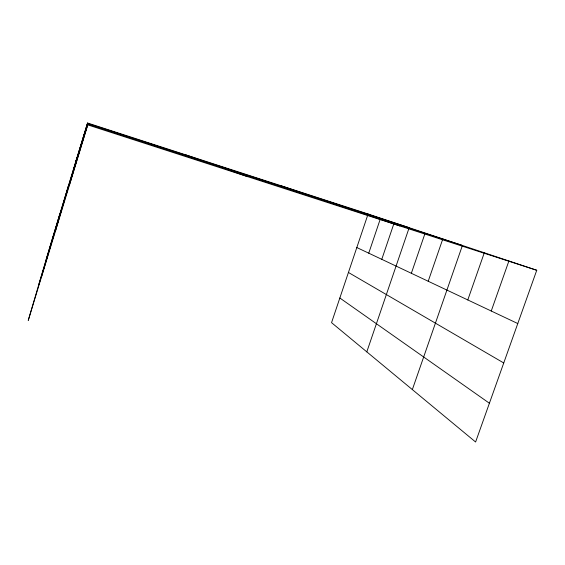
<?xml version="1.0" encoding="UTF-8"?>
<svg xmlns="http://www.w3.org/2000/svg" width="565" height="565" viewBox="0 0 565 565"><rect width="100%" height="100%" fill="white"/><g stroke="black" fill="none" stroke-linecap="round" stroke-linejoin="round"><path stroke-width="0.85" d="M69.276 185.638L76.459 159.379M55.61 230.534L68.245 186.379M41.662 276.356L59.826 214.036M87.533 123.001L51.705 240.732L28.25 320.412L87.773 124.886L87.533 123.001L368.105 213.987L536.75 270.268L475.603 442L331.549 322.657L368.105 213.987M75.392 163.299L87.568 123.283M46.153 259.596L87.589 123.445L409.173 227.688M73.358 170.736L87.639 123.813M38.801 284.555L87.667 124.032L462.417 245.457L412.344 389.596M70.505 181.146L87.73 124.561M368.747 253.177L380.294 218.98M381.778 259.328L393.932 223.528M366.805 351.868L408.891 228.528M411.348 273.291L424.873 233.846M428.206 281.25L442.812 238.917M467.792 299.944L484.304 252.767M491.246 311.018L508.903 260.974M87.773 124.886L536.75 270.268M279.894 185.377L399.956 225.972M184.607 154.485L247.767 176.69M356.819 247.541L517.78 323.547M348.436 272.464L503.747 362.963M339.84 298.002L489.403 403.233"/></g></svg>
